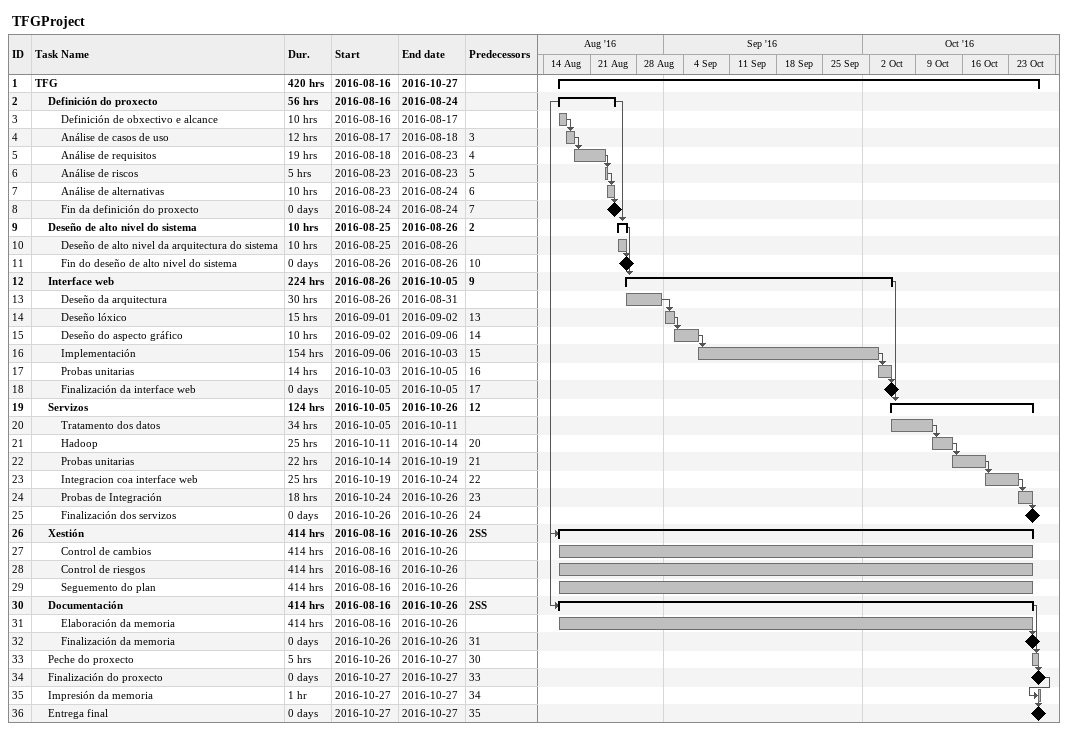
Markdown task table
TFGProject

| ID | Level | Task | Duration | Start | Finish | Predecessors |
|---|---|---|---|---|---|---|
| 1 | 1 | **TFG** | 420h | 2016-08-16 | 2016-10-27 |  |
| 2 | 2 | **Definición do proxecto** | 56h | 2016-08-16 | 2016-08-24 |  |
| 3 | 3 | Definición de obxectivo e alcance | 10h | 2016-08-16 | 2016-08-17 |  |
| 4 | 3 | Análise de casos de uso | 12h | 2016-08-17 | 2016-08-18 | 3 |
| 5 | 3 | Análise de requisitos | 19h | 2016-08-18 | 2016-08-23 | 4 |
| 6 | 3 | Análise de riscos | 5h | 2016-08-23 | 2016-08-23 | 5 |
| 7 | 3 | Análise de alternativas | 10h | 2016-08-23 | 2016-08-24 | 6 |
| 8 | 3 | Fin da definición do proxecto | 0d | 2016-08-24 | 2016-08-24 | 7 |
| 9 | 2 | **Deseño de alto nivel do sistema** | 10h | 2016-08-25 | 2016-08-26 | 2 |
| 10 | 3 | Deseño de alto nivel da arquitectura do sistema | 10h | 2016-08-25 | 2016-08-26 |  |
| 11 | 3 | Fin do deseño de alto nivel do sistema | 0d | 2016-08-26 | 2016-08-26 | 10 |
| 12 | 2 | **Interface web** | 224h | 2016-08-26 | 2016-10-05 | 9 |
| 13 | 3 | Deseño da arquitectura | 30h | 2016-08-26 | 2016-08-31 |  |
| 14 | 3 | Deseño lóxico | 15h | 2016-09-01 | 2016-09-02 | 13 |
| 15 | 3 | Deseño do aspecto gráfico | 10h | 2016-09-02 | 2016-09-06 | 14 |
| 16 | 3 | Implementación | 154h | 2016-09-06 | 2016-10-03 | 15 |
| 17 | 3 | Probas unitarias | 14h | 2016-10-03 | 2016-10-05 | 16 |
| 18 | 3 | Finalización da interface web | 0d | 2016-10-05 | 2016-10-05 | 17 |
| 19 | 2 | **Servizos** | 124h | 2016-10-05 | 2016-10-26 | 12 |
| 20 | 3 | Tratamento dos datos | 34h | 2016-10-05 | 2016-10-11 |  |
| 21 | 3 | Hadoop | 25h | 2016-10-11 | 2016-10-14 | 20 |
| 22 | 3 | Probas unitarias | 22h | 2016-10-14 | 2016-10-19 | 21 |
| 23 | 3 | Integracion coa interface web | 25h | 2016-10-19 | 2016-10-24 | 22 |
| 24 | 3 | Probas de Integración | 18h | 2016-10-24 | 2016-10-26 | 23 |
| 25 | 3 | Finalización dos servizos | 0d | 2016-10-26 | 2016-10-26 | 24 |
| 26 | 2 | **Xestión** | 414h | 2016-08-16 | 2016-10-26 | 2SS |
| 27 | 3 | Control de cambios | 414h | 2016-08-16 | 2016-10-26 |  |
| 28 | 3 | Control de riesgos | 414h | 2016-08-16 | 2016-10-26 |  |
| 29 | 3 | Seguemento do plan | 414h | 2016-08-16 | 2016-10-26 |  |
| 30 | 2 | **Documentación** | 414h | 2016-08-16 | 2016-10-26 | 2SS |
| 31 | 3 | Elaboración da memoria | 414h | 2016-08-16 | 2016-10-26 |  |
| 32 | 3 | Finalización da memoria | 0d | 2016-10-26 | 2016-10-26 | 31 |
| 33 | 2 | Peche do proxecto | 5h | 2016-10-26 | 2016-10-27 | 30 |
| 34 | 2 | Finalización do proxecto | 0d | 2016-10-27 | 2016-10-27 | 33 |
| 35 | 2 | Impresión da memoria | 1h | 2016-10-27 | 2016-10-27 | 34 |
| 36 | 2 | Entrega final | 0d | 2016-10-27 | 2016-10-27 | 35 |
